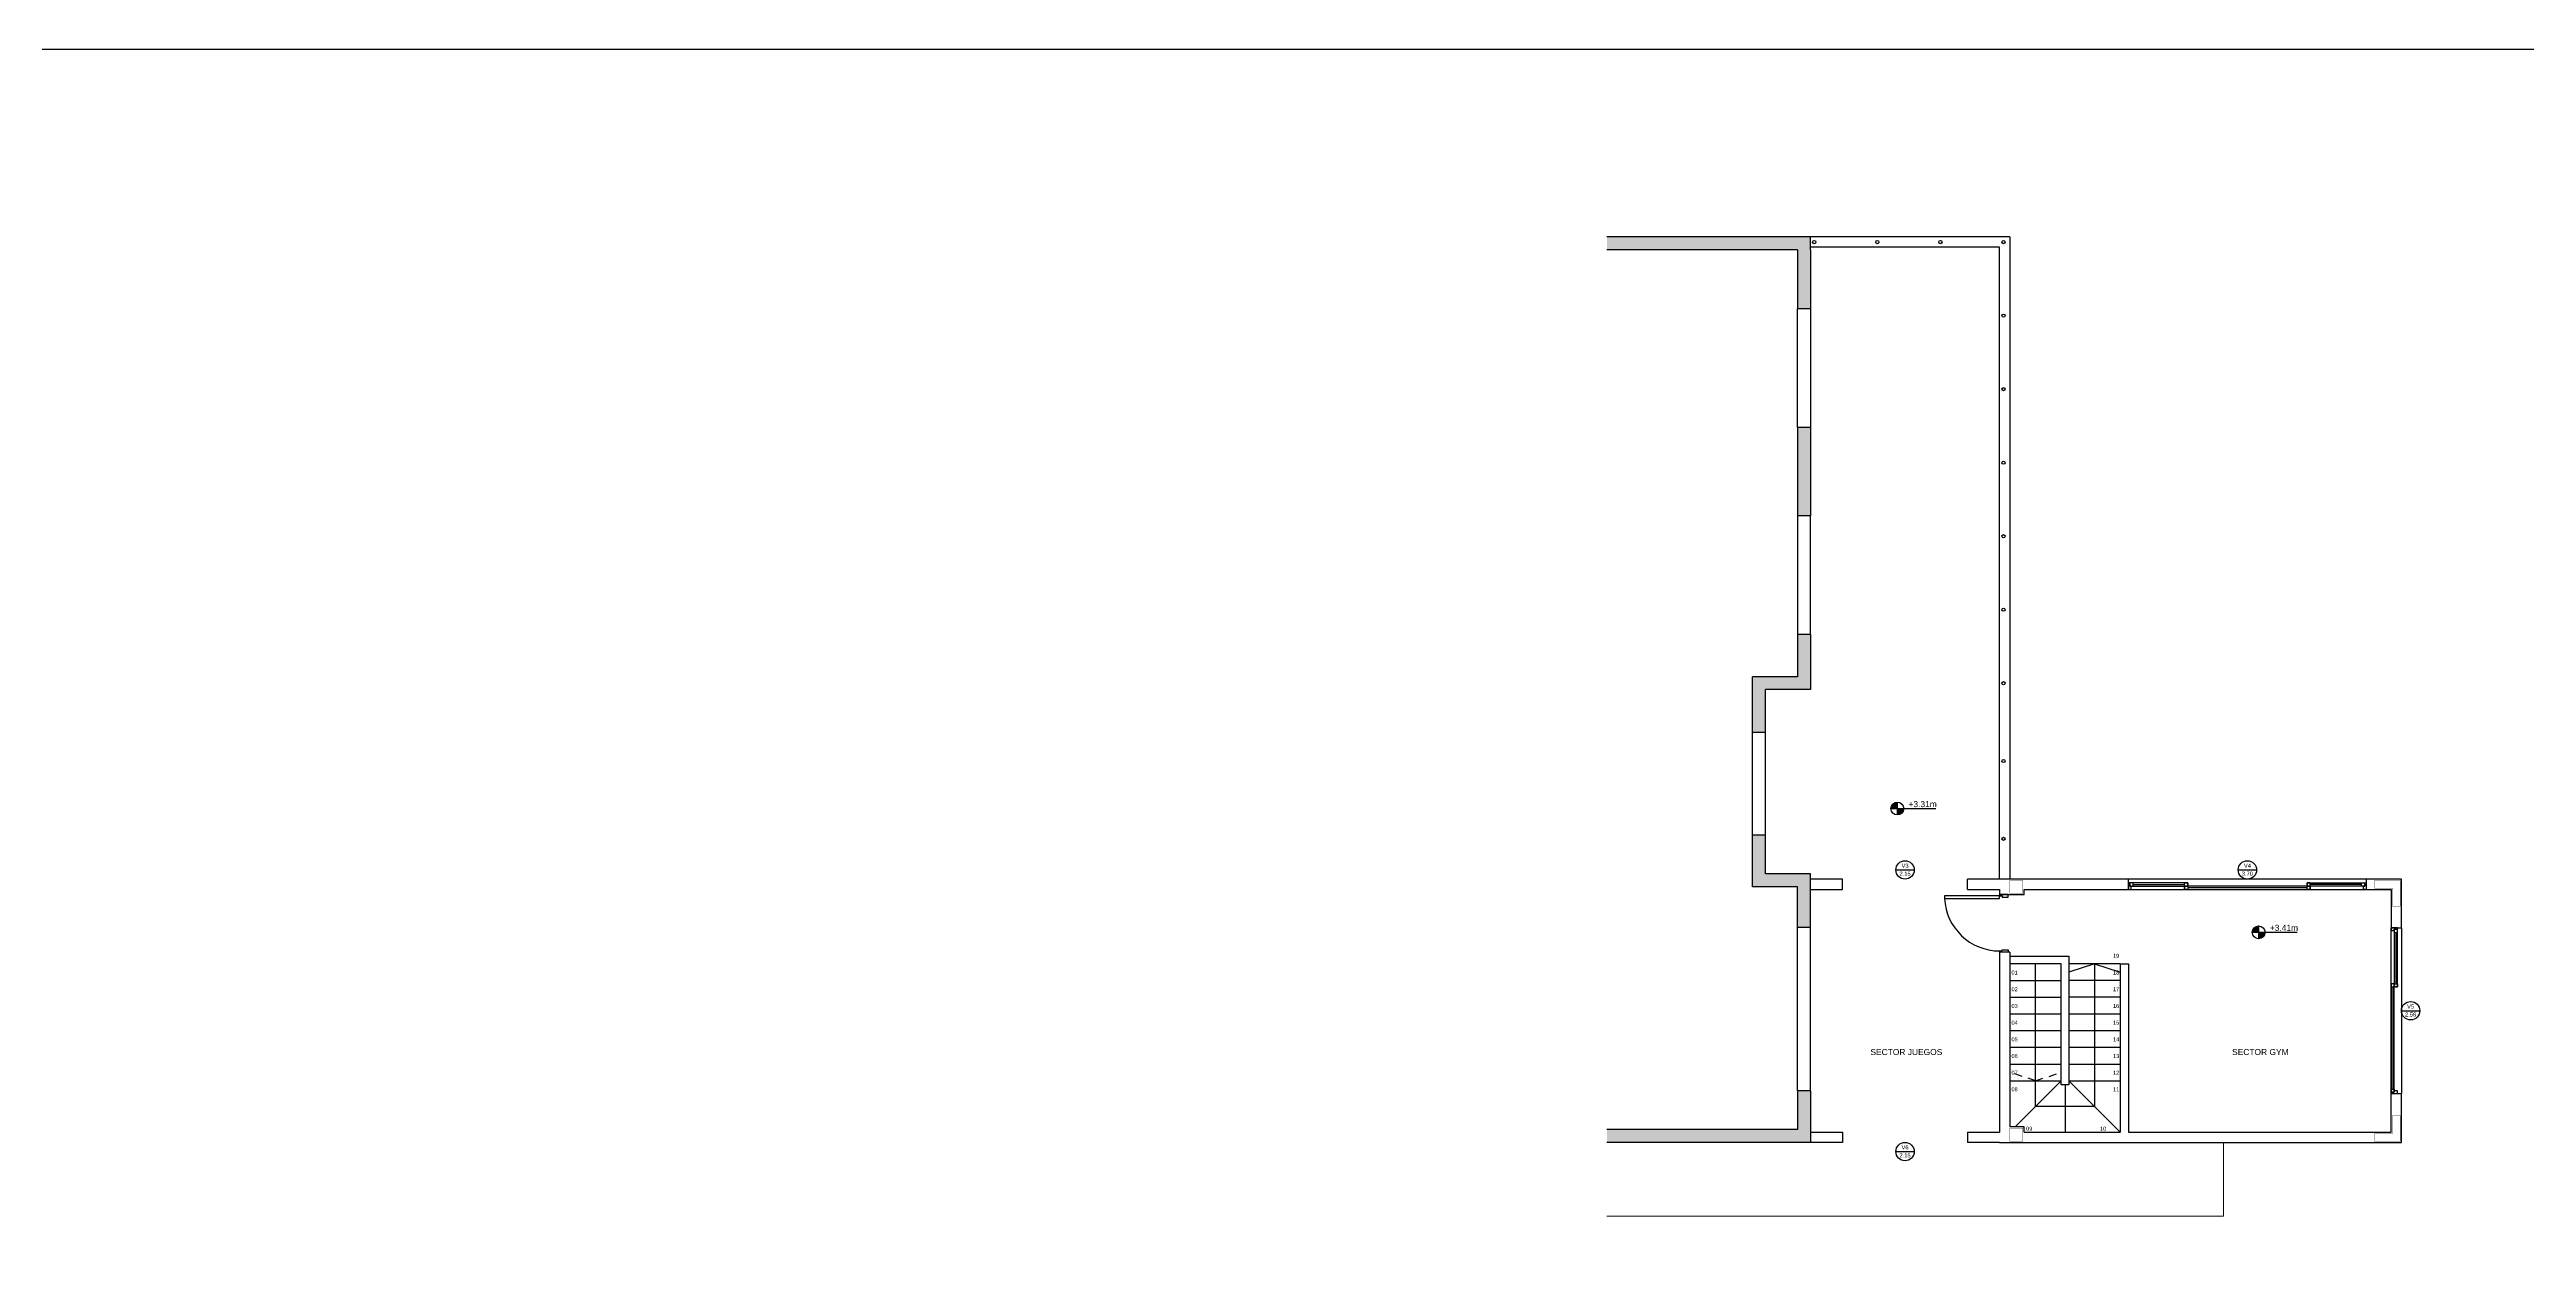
# Model space of a CAD drawing. Header units: millimetres. Extents: x 11902 to 12193, y 9935 to 10135.
# Drawn here: x 12006.06 to 12044.66, y 10055.95 to 10074.62 of the extents above; entities that cross this region are included whole.
import ezdxf
from ezdxf.enums import TextEntityAlignment as Align

# ---------------------------------------------------------------- set-up
doc = ezdxf.new("R2010")
doc.units = ezdxf.units.MM
doc.linetypes.add('ACAD_ISO02W100', pattern=[15, 12, -3])
for name, color, linetype in [('0-HATCH', 7, 'Continuous'), ('000-TEXTO CARP', 1, 'Continuous'), ('01-MUROS', 7, 'Continuous'), ('02-CARPINTERÍAS', 62, 'Continuous'), ('03-PROYECCIONES', 14, 'Continuous')]:
    doc.layers.add(name, color=color, linetype=linetype)
doc.layers.add('003- CARP EXT', color=182, linetype='Continuous', lineweight=15)
doc.layers.add('06-SOLADOS', color=252, linetype='Continuous', lineweight=25)
doc.styles.get("Standard").update_dxf_attribs({"font": 'arial.ttf'})

# ---------------------------------------------------------------- blocks, each defined once
blk = doc.blocks.new('A$C5BD9381F-flat-4')
at = {"layer": '000-TEXTO CARP'}
blk.add_line((0.058, 0.161), (0.345, 0.161), dxfattribs=at)
blk.add_circle((0.202, 0.161), 0.143, dxfattribs=at)
blk.add_attdef('ANCHO', text='', height=0.064, dxfattribs=at).set_placement((0.202, 0.051), align=Align.BOTTOM_CENTER)
blk.add_attdef('NOM', text='', height=0.064, dxfattribs=at).set_placement((0.202, 0.194), align=Align.CENTER)

msp = doc.modelspace()

# ---------------------------------------------------------------- hatches: boundary and pattern name
at = {"layer": '0-HATCH'}
h = msp.add_hatch(color=256, dxfattribs=at)
h.dxf.hatch_style = 1
h.paths.add_polyline_path([(12034.8525, 10062.8989, 0.4142136), (12034.7525, 10062.7989), (12034.8525, 10062.7989)])
h.paths.add_polyline_path([(12034.8525, 10062.7989), (12034.8525, 10062.6989, 0.4142136), (12034.9525, 10062.7989)])
h = msp.add_hatch(color=256, dxfattribs=at)
h.dxf.hatch_style = 1
h.paths.add_polyline_path([(12040.4829, 10060.9722, 0.4142136), (12040.3829, 10060.8722), (12040.4829, 10060.8722)])
h.paths.add_polyline_path([(12040.4829, 10060.8722), (12040.4829, 10060.7722, 0.4142136), (12040.5829, 10060.8722)])
at = {"layer": '01-MUROS'}
h = msp.add_hatch(color=253, dxfattribs=at)
h.dxf.hatch_style = 1
h.paths.add_polyline_path([(12030.3286, 10057.8003), (12030.3286, 10057.6003), (12033.4979, 10057.6003), (12033.4979, 10058.4003), (12033.2979, 10058.4003), (12033.2979, 10057.8003)])
h.paths.add_polyline_path([(12032.7979, 10061.7803), (12032.7979, 10062.3853), (12032.5979, 10062.3853), (12032.5979, 10061.5803), (12033.2979, 10061.5803), (12033.2979, 10060.9503), (12033.4979, 10060.9503), (12033.4979, 10061.7803)])
h.paths.add_polyline_path([(12032.5979, 10064.8503), (12032.5979, 10063.9853), (12032.7979, 10063.9853), (12032.7979, 10064.6503), (12033.4979, 10064.6503), (12033.4979, 10065.5078), (12033.2979, 10065.5078), (12033.2979, 10064.8503)])
h.paths.add_polyline_path([(12033.2979, 10068.7328), (12033.2979, 10067.3578), (12033.4979, 10067.3578), (12033.4979, 10068.0453), (12033.4979, 10068.7328)])
h.paths.add_polyline_path([(12030.3286, 10071.7003), (12030.3286, 10071.5003), (12033.2979, 10071.5003), (12033.2979, 10070.5828), (12033.4979, 10070.5828), (12033.4979, 10071.5003), (12033.4979, 10071.7003)])

# ---------------------------------------------------------------- linework, layer by layer
msp.add_line((12033.9979, 10061.7003), (12033.4979, 10061.7003))
at = {"color": 3}
msp.add_lwpolyline([(11971.5638, 10024.5968), (12068.4403, 10024.5968), (12068.4403, 10074.619), (11971.5638, 10074.619)], close=True, dxfattribs=at)
msp.add_lwpolyline([(12036.4479, 10061.5403), (12036.4479, 10061.4603), (12036.8279, 10061.4603), (12036.8279, 10061.5403), (12038.4579, 10061.5403), (12038.4579, 10061.7003), (12035.9479, 10061.7003)])
at = {"color": 97, "true_color": 0x2e8c22, "const_width": 0.005}
for points in [[(12036.6079, 10061.6803), (12036.6079, 10061.4803), (12036.8079, 10061.4803), (12036.8079, 10061.6803)], [(12036.6079, 10057.8203), (12036.6079, 10057.6203), (12036.8079, 10057.6203), (12036.8079, 10057.8203)]]:
    msp.add_lwpolyline(points, close=True, dxfattribs=at)
for points in [[(12042.6879, 10061.6803), (12042.2879, 10061.6803), (12042.2879, 10061.5603), (12042.5679, 10061.5603), (12042.5679, 10061.2803), (12042.6879, 10061.2803), (12042.6879, 10061.6803)], [(12042.6879, 10057.6203), (12042.2879, 10057.6203), (12042.2879, 10057.7403), (12042.5679, 10057.7403), (12042.5679, 10058.0203), (12042.6879, 10058.0203), (12042.6879, 10057.6203)]]:
    msp.add_lwpolyline(points, dxfattribs=at)
at = {"layer": '0-HATCH'}
for p, q in [((12034.7525, 10062.7989), (12035.4525, 10062.7989)), ((12034.8525, 10062.8989), (12034.8525, 10062.6989)), ((12040.3829, 10060.8722), (12041.0829, 10060.8722)), ((12040.4829, 10060.9722), (12040.4829, 10060.7722)), ((12033.9979, 10057.6003), (12030.3286, 10057.6003)), ((12036.4479, 10057.6003), (12035.9479, 10057.6003))]:
    msp.add_line(p, q, dxfattribs=at)
for centre in [(12034.8525, 10062.7989), (12040.4829, 10060.8722)]:
    msp.add_circle(centre, 0.1, dxfattribs=at)
at = {"layer": '01-MUROS'}
for p, q in [((12036.6079, 10071.7003), (12033.4979, 10071.7003)), ((12036.6079, 10071.7003), (12036.6079, 10061.7003)), ((12033.2979, 10071.5003), (12030.3286, 10071.5003)), ((12033.2979, 10071.5003), (12033.2979, 10070.5828)), ((12033.4979, 10071.5003), (12033.4979, 10070.5828)), ((12033.4979, 10070.5828), (12033.2979, 10070.5828)), ((12033.2979, 10068.7328), (12033.2979, 10067.3578)), ((12033.4979, 10068.7328), (12033.2979, 10068.7328)), ((12033.4979, 10068.7328), (12033.4979, 10067.3578)), ((12033.4979, 10068.0453), (12033.4979, 10067.3578)), ((12033.4979, 10067.3578), (12033.2979, 10067.3578)), ((12033.2979, 10065.5078), (12033.2979, 10064.8503)), ((12033.4979, 10065.5078), (12033.2979, 10065.5078)), ((12033.4979, 10065.5078), (12033.4979, 10064.6503)), ((12033.4979, 10065.5078), (12033.4979, 10064.8503)), ((12033.2979, 10064.8503), (12032.5979, 10064.8503)), ((12032.5979, 10063.9853), (12032.5979, 10064.8503)), ((12033.4979, 10064.6503), (12032.7979, 10064.6503)), ((12032.7979, 10063.9853), (12032.7979, 10064.6503)), ((12032.7979, 10063.9853), (12032.5979, 10063.9853)), ((12032.5979, 10061.5803), (12032.5979, 10062.3853)), ((12032.7979, 10062.3853), (12032.5979, 10062.3853)), ((12032.7979, 10061.7803), (12032.7979, 10062.3853)), ((12033.2979, 10061.5803), (12032.5979, 10061.5803)), ((12033.4979, 10061.7803), (12032.7979, 10061.7803)), ((12033.2979, 10060.9503), (12033.2979, 10061.5803)), ((12033.4979, 10060.9503), (12033.4979, 10061.7803)), ((12033.9979, 10061.5403), (12033.9979, 10061.7003)), ((12033.2979, 10058.4003), (12033.2979, 10060.9503)), ((12033.2979, 10060.9503), (12033.4979, 10060.9503)), ((12033.4979, 10058.4003), (12033.4979, 10060.9503)), ((12042.5479, 10060.9403), (12042.7079, 10060.9403)), ((12038.3279, 10060.3803), (12038.3279, 10057.7603)), ((12038.3279, 10060.3803), (12038.4579, 10060.3803)), ((12038.4579, 10060.3803), (12038.4579, 10057.7603)), ((12033.4979, 10058.4003), (12033.2979, 10058.4003)), ((12033.2979, 10058.4003), (12033.2979, 10057.8003)), ((12033.4979, 10058.4003), (12033.4979, 10057.6003)), ((12042.5479, 10058.3603), (12042.7079, 10058.3603)), ((12042.7079, 10057.6003), (12042.7079, 10058.3603)), ((12033.2979, 10057.8003), (12030.3286, 10057.8003)), ((12033.9979, 10057.7603), (12033.9979, 10057.6003))]:
    msp.add_line(p, q, dxfattribs=at)
for points in [[(12033.4979, 10071.5003), (12033.4979, 10071.5003), (12033.4979, 10071.7003), (12030.3286, 10071.7003)], [(12036.4479, 10061.7003), (12036.4479, 10071.5403), (12033.4979, 10071.5403)], [(12035.9479, 10061.5403), (12035.9479, 10061.7003)], [(12033.4979, 10061.5403), (12033.9979, 10061.5403)], [(12035.9479, 10061.5403), (12036.4479, 10061.5403)], [(12036.6079, 10060.5603), (12036.4479, 10060.5603), (12036.4479, 10057.7603)], [(12036.6079, 10060.5603), (12036.6079, 10057.8403)], [(12038.4579, 10057.7603), (12042.5479, 10057.7603), (12042.5479, 10058.3603)], [(12033.4979, 10057.7603), (12033.9979, 10057.7603)], [(12035.9479, 10057.7603), (12035.9479, 10057.6003)], [(12035.9479, 10057.7603), (12036.4479, 10057.7603)], [(12036.8279, 10057.7603), (12036.8279, 10057.8403), (12036.6079, 10057.8403)], [(12036.8279, 10057.7603), (12038.3279, 10057.7603)], [(12036.4479, 10057.6003), (12042.7079, 10057.6003)]]:
    msp.add_lwpolyline(points, dxfattribs=at)
msp.add_lwpolyline([(12042.1579, 10061.5403), (12042.5479, 10061.5403), (12042.5479, 10060.9403), (12042.7079, 10060.9403), (12042.7079, 10061.7003), (12042.1579, 10061.7003)], close=True, dxfattribs=at)
at = {"layer": '02-CARPINTERÍAS'}
for p, q in [((12033.2979, 10068.7328), (12033.2979, 10070.5828)), ((12033.4979, 10070.5828), (12033.4979, 10068.7328)), ((12033.2979, 10067.3578), (12033.2979, 10065.5078)), ((12033.4979, 10065.5078), (12033.4979, 10067.3578)), ((12032.5979, 10062.3853), (12032.5979, 10063.9853)), ((12032.7979, 10062.3853), (12032.7979, 10063.9853)), ((12042.1579, 10061.7003), (12038.4579, 10061.7003)), ((12038.5279, 10061.6153), (12039.3279, 10061.6153)), ((12042.0879, 10061.6153), (12041.2879, 10061.6153)), ((12038.4579, 10061.5403), (12042.1579, 10061.5403)), ((12041.2379, 10061.5653), (12039.3779, 10061.5653)), ((12042.5479, 10058.3603), (12042.5479, 10060.9403)), ((12042.6229, 10060.8703), (12042.6229, 10060.0703)), ((12042.7079, 10060.9403), (12042.7079, 10058.3603)), ((12042.5729, 10060.0203), (12042.5729, 10058.4303))]:
    msp.add_line(p, q, dxfattribs=at)
for points in [[(12038.4979, 10061.5903), (12038.4779, 10061.5903), (12038.4779, 10061.6403), (12038.4579, 10061.6403), (12038.4579, 10061.5403), (12038.4979, 10061.5403)], [(12038.4779, 10061.6403), (12038.4779, 10061.5903), (12039.3779, 10061.5903), (12039.3779, 10061.6403)], [(12038.4779, 10061.5903), (12038.5279, 10061.5903), (12038.5279, 10061.6403), (12038.4779, 10061.6403)], [(12039.3779, 10061.5903), (12039.3279, 10061.5903), (12039.3279, 10061.6403), (12039.3779, 10061.6403)], [(12041.2879, 10061.5903), (12039.3279, 10061.5903), (12039.3279, 10061.5403), (12041.2879, 10061.5403)], [(12039.3779, 10061.5403), (12039.3279, 10061.5403), (12039.3279, 10061.5903), (12039.3779, 10061.5903)], [(12042.1379, 10061.6403), (12042.1379, 10061.5903), (12041.2379, 10061.5903), (12041.2379, 10061.6403)], [(12041.2379, 10061.5903), (12041.2879, 10061.5903), (12041.2879, 10061.6403), (12041.2379, 10061.6403)], [(12041.2879, 10061.5403), (12041.2379, 10061.5403), (12041.2379, 10061.5903), (12041.2879, 10061.5903)], [(12042.1379, 10061.5903), (12042.0879, 10061.5903), (12042.0879, 10061.6403), (12042.1379, 10061.6403)], [(12042.1179, 10061.5903), (12042.1379, 10061.5903), (12042.1379, 10061.6403), (12042.1579, 10061.6403), (12042.1579, 10061.5403), (12042.1179, 10061.5403)], [(12035.5879, 10061.4403), (12035.5879, 10061.4003), (12036.4479, 10061.4003), (12036.4479, 10061.4403)], [(12036.4879, 10061.4203), (12036.5779, 10061.4203), (12036.5779, 10061.4603), (12036.4479, 10061.4603), (12036.4479, 10061.4403), (12036.4879, 10061.4403)], [(12042.5979, 10060.9003), (12042.5979, 10060.9203), (12042.6479, 10060.9203), (12042.6479, 10060.9403), (12042.5479, 10060.9403), (12042.5479, 10060.9003)], [(12042.6479, 10060.9203), (12042.5979, 10060.9203), (12042.5979, 10060.0203), (12042.6479, 10060.0203)], [(12042.5979, 10060.9203), (12042.5979, 10060.8703), (12042.6479, 10060.8703), (12042.6479, 10060.9203)], [(12036.4879, 10060.6003), (12036.5779, 10060.6003), (12036.5779, 10060.5603), (12036.4479, 10060.5603), (12036.4479, 10060.5803), (12036.4879, 10060.5803)], [(12042.5979, 10060.0703), (12042.5479, 10060.0703), (12042.5479, 10058.3803), (12042.5979, 10058.3803)], [(12042.5479, 10060.0703), (12042.5479, 10060.0203), (12042.5979, 10060.0203), (12042.5979, 10060.0703)], [(12042.5979, 10060.0203), (12042.5979, 10060.0703), (12042.6479, 10060.0703), (12042.6479, 10060.0203)], [(12042.5479, 10058.3803), (12042.5479, 10058.4303), (12042.5979, 10058.4303), (12042.5979, 10058.3803)], [(12042.5979, 10058.4003), (12042.5979, 10058.3803), (12042.5479, 10058.3803), (12042.5479, 10058.3603), (12042.6479, 10058.3603), (12042.6479, 10058.4003)]]:
    msp.add_lwpolyline(points, close=True, dxfattribs=at)
msp.add_lwpolyline([(12036.6079, 10060.5003), (12037.5279, 10060.5003), (12037.5279, 10058.4971), (12037.4079, 10058.4971), (12037.4079, 10060.3803), (12036.6079, 10060.3803)], dxfattribs=at)
for centre in [(12033.5579, 10071.6203), (12034.5413, 10071.6203), (12035.5246, 10071.6203), (12036.5079, 10071.6203), (12036.5079, 10070.4753), (12036.5079, 10069.3303), (12036.5079, 10068.1853), (12036.5079, 10067.0403), (12036.5079, 10065.8953), (12036.5079, 10064.7503), (12036.5079, 10063.5387), (12036.5079, 10062.327)]:
    msp.add_circle(centre, 0.025, dxfattribs=at)
msp.add_arc((12036.4479, 10061.4403), 0.86, 182.66588, 270, dxfattribs=at)
at = {"layer": '03-PROYECCIONES'}
for points in [[(12037.9279, 10060.3803), (12037.9279, 10058.1603), (12037.0079, 10058.1603)], [(12037.0079, 10058.1603), (12037.0079, 10060.3803)], [(12037.9279, 10060.3803), (12037.5279, 10060.2503)], [(12037.9279, 10060.3803), (12038.3279, 10060.2503)]]:
    msp.add_lwpolyline(points, dxfattribs=at)
at = {"layer": '03-PROYECCIONES', "linetype": 'ACAD_ISO02W100', "ltscale": 0.01}
for points in [[(12037.0079, 10058.5603), (12036.6079, 10058.6903)], [(12037.0079, 10058.5603), (12037.4079, 10058.6903)]]:
    msp.add_lwpolyline(points, dxfattribs=at)
at = {"layer": '06-SOLADOS'}
for p, q in [((12036.6079, 10060.1203), (12037.4079, 10060.1203)), ((12038.3279, 10060.3803), (12037.5279, 10060.3803)), ((12038.3279, 10060.1203), (12037.5279, 10060.1203)), ((12036.6079, 10059.8603), (12037.4079, 10059.8603)), ((12038.3279, 10059.8603), (12037.5279, 10059.8603)), ((12036.6079, 10059.6003), (12037.4079, 10059.6003)), ((12036.6079, 10059.3403), (12037.4079, 10059.3403)), ((12037.5279, 10059.6003), (12038.3279, 10059.6003)), ((12037.5279, 10059.3403), (12038.3279, 10059.3403)), ((12036.6079, 10059.0803), (12037.4079, 10059.0803)), ((12037.5279, 10059.0803), (12038.3279, 10059.0803)), ((12036.6079, 10058.8203), (12037.4079, 10058.8203)), ((12036.6079, 10058.5603), (12037.4079, 10058.5603)), ((12036.6879, 10057.8403), (12037.4079, 10058.5603)), ((12037.4679, 10058.4971), (12037.4679, 10057.7603)), ((12037.5279, 10058.8203), (12038.3279, 10058.8203)), ((12037.5279, 10058.5603), (12038.3279, 10058.5603)), ((12038.3279, 10057.7603), (12037.5279, 10058.5603))]:
    msp.add_line(p, q, dxfattribs=at)
at = {"layer": '06-SOLADOS', "lineweight": 9}
msp.add_line((12039.9379, 10056.4503), (12039.9379, 10057.6003), dxfattribs=at)
msp.add_lwpolyline([(12030.3286, 10056.4503), (12039.9379, 10056.4503)], dxfattribs=at)

# ---------------------------------------------------------------- block references
at = {"layer": '003- CARP EXT'}
for p, values in [((12034.7714, 10061.6825), {'NOM': 'V3', 'ANCHO': '2.15'}), ((12040.1064, 10061.6825), {'NOM': 'V4', 'ANCHO': '3.70'}), ((12042.6497, 10059.4892), {'NOM': 'V5', 'ANCHO': '2.58'}), ((12034.7714, 10057.2959), {'NOM': 'V6', 'ANCHO': '2.15'})]:
    msp.add_blockref('A$C5BD9381F-flat-4', p, dxfattribs=at).add_auto_attribs(values)

# ---------------------------------------------------------------- texts
at = {"char_height": 0.09375, "attachment_point": 1}
for s, insert in [('+3.31m', (12035.0275, 10062.9146)), ('+3.41m', (12040.6579, 10060.988)), ('\\pi0.18147;SECTOR JUEGOS', (12034.2524, 10059.0532)), ('\\pi0.3031;SECTOR GYM', (12039.7669, 10059.0532))]:
    msp.add_mtext_dynamic_manual_height_columns(s, width=1.470858, gutter_width=12.5, heights=[0], dxfattribs=dict(at, insert=insert))
at = {"layer": '03-PROYECCIONES', "char_height": 0.0625}
for s, insert, attachment_point in [('19', (12038.2142, 10060.5364), 1), ('01', (12036.6321, 10060.2764), 1), ('18', (12038.2142, 10060.2764), 1), ('02', (12036.6321, 10060.0164), 1), ('03', (12036.6321, 10059.7564), 1), ('17', (12038.2142, 10060.0164), 1), ('16', (12038.2142, 10059.7564), 1), ('04', (12036.6321, 10059.4964), 1), ('15', (12038.2142, 10059.4964), 1), ('05', (12036.6321, 10059.2364), 1), ('06', (12036.6321, 10058.9764), 1), ('14', (12038.2142, 10059.2364), 1), ('13', (12038.2142, 10058.9764), 1), ('07', (12036.6321, 10058.7164), 1), ('12', (12038.2142, 10058.7164), 1), ('08', (12036.6321, 10058.4564), 1), ('11', (12038.2142, 10058.4564), 1), ('09', (12036.86, 10057.8445), 1), ('10', (12038.1094, 10057.8445), 3)]:
    msp.add_mtext_dynamic_manual_height_columns(s, width=1.470858, gutter_width=12.5, heights=[0], dxfattribs=dict(at, insert=insert, attachment_point=attachment_point))

doc.saveas('drawing.dxf')
